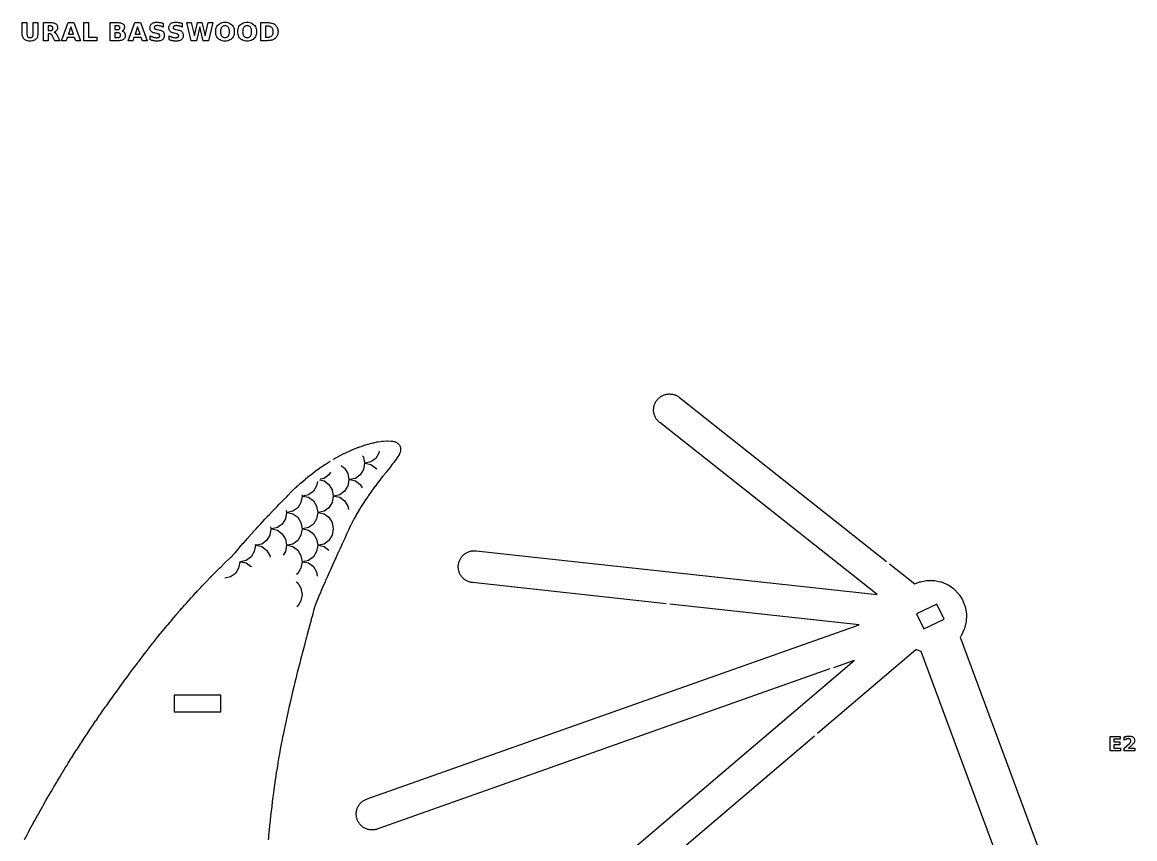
# Model space of a CAD drawing. Header units: millimetres. Extents: x 3 to 296, y -10 to 290.
# Drawn here: x 109.6 to 296.1, y 153.4 to 290.1 of the extents above; entities that cross this region are included whole.
import ezdxf

# ---------------------------------------------------------------- set-up
doc = ezdxf.new("R2010")
doc.units = ezdxf.units.MM
for name, color, linetype in [('CUT', 1, 'CONTINUOUS'), ('ENGRAVE', 5, 'CONTINUOUS'), ('SCORE', 7, 'CONTINUOUS')]:
    doc.layers.add(name, color=color, linetype=linetype)

msp = doc.modelspace()

# ---------------------------------------------------------------- linework, layer by layer
at = {"layer": 'CUT', "color": 1}
for points in [[(217.5272, 192.716), (185.11, 196.2487), (185.045, 196.2574), (184.8848, 196.2829), (184.7564, 196.3098), (184.6295, 196.343), (184.5043, 196.3824), (184.3814, 196.4278), (184.2606, 196.4793), (184.1427, 196.5366), (184.0276, 196.5997), (183.9158, 196.6682), (183.8075, 196.7423), (183.703, 196.8215), (183.6024, 196.9058), (183.5062, 196.9948), (183.4143, 197.0886), (183.3273, 197.1866), (183.2451, 197.289), (183.1681, 197.3951), (183.0963, 197.505), (183.03, 197.6181), (182.9694, 197.7345), (182.9145, 197.8536), (182.8656, 197.9754), (182.8227, 198.0993), (182.7859, 198.2253), (182.7554, 198.3528), (182.7311, 198.4818), (182.7132, 198.6116), (182.7017, 198.7424), (182.6966, 198.8734), (182.698, 199.0046), (182.7058, 199.1355), (182.72, 199.266), (182.7406, 199.3955), (182.7675, 199.5239), (182.8007, 199.6508), (182.8401, 199.776), (182.8855, 199.899), (182.937, 200.0197), (182.9943, 200.1376), (183.0574, 200.2527), (183.1259, 200.3645), (183.2, 200.4729), (183.2792, 200.5773), (183.3635, 200.6779), (183.4525, 200.7742), (183.5463, 200.866), (183.6444, 200.953), (183.7467, 201.0353), (183.8528, 201.1123), (183.9627, 201.184), (184.0758, 201.2503), (184.1922, 201.3109), (184.3113, 201.3658), (184.4331, 201.4147), (184.557, 201.4576), (184.683, 201.4944), (184.8105, 201.525), (184.9395, 201.5492), (185.0693, 201.5671), (185.2001, 201.5786), (185.3311, 201.5837), (185.4624, 201.5823), (185.6242, 201.5727), (185.6896, 201.5672), (252.8667, 194.2465), (216.4659, 223.0531), (216.4154, 223.0951), (216.2933, 223.2018), (216.1989, 223.293), (216.1091, 223.3886), (216.0241, 223.4885), (215.9441, 223.5924), (215.8693, 223.7002), (215.7999, 223.8115), (215.736, 223.9261), (215.6778, 224.0436), (215.6254, 224.164), (215.5791, 224.2866), (215.5387, 224.4115), (215.5046, 224.5381), (215.4767, 224.6664), (215.4552, 224.7957), (215.44, 224.9261), (215.4313, 225.0569), (215.4289, 225.1881), (215.433, 225.3192), (215.4436, 225.45), (215.4605, 225.58), (215.4838, 225.7092), (215.5134, 225.8369), (215.5493, 225.9632), (215.5913, 226.0874), (215.6393, 226.2095), (215.6933, 226.329), (215.7531, 226.4458), (215.8185, 226.5595), (215.8894, 226.6699), (215.9657, 226.7766), (216.0471, 226.8795), (216.1334, 226.9782), (216.2246, 227.0726), (216.3201, 227.1624), (216.4201, 227.2474), (216.524, 227.3274), (216.6318, 227.4023), (216.7431, 227.4716), (216.8577, 227.5356), (216.9752, 227.5937), (217.0956, 227.6461), (217.2182, 227.6924), (217.3431, 227.7328), (217.4697, 227.7669), (217.5979, 227.7948), (217.7273, 227.8163), (217.8576, 227.8315), (217.9885, 227.8403), (218.1197, 227.8426), (218.2507, 227.8385), (218.3816, 227.8279), (218.5116, 227.811), (218.6408, 227.7877), (218.7685, 227.7581), (218.8947, 227.7222), (219.0189, 227.6803), (219.1411, 227.6322), (219.2606, 227.5783), (219.3774, 227.5185), (219.491, 227.4531), (219.6015, 227.3821), (219.7334, 227.2878), (219.7858, 227.2484), (254.4695, 199.8007)], [(161.7729, 216.8997), (161.9508, 217.0047), (161.9585, 217.0092), (161.9662, 217.0137), (161.9739, 217.0181), (162.3953, 217.2593), (162.4022, 217.2633), (162.4092, 217.2672), (162.4162, 217.2712), (162.7326, 217.4473), (162.7541, 217.459), (162.7757, 217.4705), (162.7975, 217.4818), (163.5289, 217.8545), (163.5547, 217.8673), (163.5806, 217.8799), (163.6067, 217.8921), (163.9782, 218.0616), (163.9882, 218.0662), (163.9983, 218.0706), (164.0083, 218.0751), (164.37, 218.233), (164.3723, 218.234), (165.1702, 218.5806), (165.1739, 218.5822), (165.8256, 218.8629), (165.8352, 218.867), (165.8448, 218.8711), (165.8544, 218.8751), (165.9108, 218.8983), (165.953, 218.9149), (165.9956, 218.9308), (166.0384, 218.9459), (166.7488, 219.184), (166.7678, 219.1902), (166.7868, 219.1963), (166.8059, 219.2022), (167.5379, 219.4234), (167.566, 219.4315), (167.5941, 219.4394), (167.6223, 219.4469), (168.3815, 219.6406), (168.3847, 219.6414), (168.4894, 219.6678), (168.5029, 219.6711), (168.5165, 219.6744), (168.53, 219.6776), (169.1014, 219.8093), (169.1582, 219.8211), (169.2153, 219.8317), (169.2727, 219.841), (169.8954, 219.9285), (169.9608, 219.936), (170.0263, 219.942), (170.0919, 219.9463), (170.7357, 219.9728), (170.7781, 219.9739), (170.8205, 219.9743), (170.863, 219.9741), (171.4607, 219.9607), (171.5189, 219.9582), (171.5495, 219.9562), (171.6653, 219.9434), (171.6956, 219.9388), (171.7529, 219.9287), (171.9105, 219.8973), (171.9739, 219.8831), (172.0057, 219.8751), (172.1317, 219.837), (172.2551, 219.7862), (172.373, 219.7236), (172.4843, 219.6499), (172.5879, 219.5658), (172.6829, 219.472), (172.7683, 219.3695), (172.8434, 219.2591), (172.9074, 219.142), (172.9598, 219.0192), (173.0001, 218.892), (173.0278, 218.7614), (173.0427, 218.6287), (173.0447, 218.4953), (173.0337, 218.3623), (173.0102, 218.2327), (173.0071, 218.2195), (172.9733, 218.0994), (172.9699, 218.0893), (172.9263, 217.9754), (172.8725, 217.8659), (172.8573, 217.8382), (172.8273, 217.7861), (172.4789, 217.2128), (172.4474, 217.1635), (172.4149, 217.1149), (172.3813, 217.067), (171.8828, 216.3885), (171.8659, 216.3659), (171.8487, 216.3435), (171.8312, 216.3213), (171.6789, 216.1313), (171.6666, 216.1154), (171.6546, 216.0993), (171.6428, 216.083), (171.3206, 215.6221), (171.2882, 215.5777), (171.2549, 215.534), (171.2207, 215.491), (170.8762, 215.0756), (170.865, 215.0617), (170.8541, 215.0477), (170.8433, 215.0335), (170.6754, 214.8052), (170.6496, 214.7712), (170.6232, 214.7377), (170.5964, 214.7046), (170.0739, 214.0817), (170.0639, 214.0695), (170.0541, 214.0571), (170.0445, 214.0447), (169.9858, 213.967), (169.9795, 213.9586), (169.9731, 213.9502), (169.9666, 213.9419), (169.3661, 213.1716), (169.3565, 213.1594), (169.3468, 213.1472), (169.337, 213.1352), (169.2718, 213.0554), (169.2634, 213.0449), (169.2552, 213.0344), (169.2471, 213.0238), (168.7623, 212.375), (168.7519, 212.3613), (168.7415, 212.3476), (168.7309, 212.3341), (168.4699, 212.0029), (168.4632, 211.9942), (168.4566, 211.9855), (168.45, 211.9767), (168.1512, 211.5684), (168.1456, 211.5605), (168.14, 211.5526), (168.1345, 211.5447), (167.6617, 210.854), (167.6553, 210.8447), (167.595, 210.7581), (167.5911, 210.7525), (167.0567, 209.9677), (167.0525, 209.9616), (167.0484, 209.9554), (167.0444, 209.9492), (166.8629, 209.6683), (166.8577, 209.6605), (166.5396, 209.1757), (166.5329, 209.1652), (166.5263, 209.1547), (166.5198, 209.1442), (166.0596, 208.3766), (166.0506, 208.3614), (166.0468, 208.3549), (165.5869, 207.5808), (165.58, 207.5689), (165.5733, 207.5571), (165.5667, 207.5451), (165.2614, 206.9744), (165.1516, 206.7651), (165.1494, 206.761), (164.7372, 205.9821), (164.7317, 205.9714), (164.7264, 205.9608), (164.7211, 205.9501), (164.463, 205.4123), (164.346, 205.163), (163.985, 204.3847), (163.9805, 204.3746), (163.976, 204.3645), (163.9716, 204.3544), (163.6729, 203.6444), (163.6703, 203.6382), (163.6676, 203.6319), (163.6649, 203.6257), (163.6502, 203.5917), (163.6437, 203.5769), (163.6371, 203.5621), (163.6304, 203.5474), (163.2676, 202.7618), (162.9072, 201.9691), (162.9036, 201.9612), (162.8678, 201.8839), (162.8635, 201.8745), (162.5307, 201.1694), (162.5269, 201.161), (162.1716, 200.3779), (162.1688, 200.3718), (162.166, 200.3656), (162.1631, 200.3595), (162.068, 200.1551), (161.7954, 199.57), (161.7912, 199.5605), (161.4388, 198.7694), (161.4367, 198.7647), (161.2678, 198.3894), (161.0793, 197.9691), (160.721, 197.1708), (160.7171, 197.1619), (160.4685, 196.5837), (160.3768, 196.3701), (160.3717, 196.3583), (160.0248, 195.5711), (160.0214, 195.5632), (159.6854, 194.771), (159.6837, 194.7671), (159.6687, 194.732), (159.6658, 194.7251), (159.3381, 193.9711), (159.3356, 193.9652), (159.0008, 193.1723), (158.9974, 193.164), (158.8701, 192.8496), (158.8669, 192.8414), (158.7035, 192.4206), (158.6928, 192.3909), (158.6829, 192.361), (158.6738, 192.3308), (158.4671, 191.5764), (158.2516, 190.7802), (158.2488, 190.7701), (158.0714, 190.1348), (158.0291, 189.9814), (158.027, 189.9736), (157.8188, 189.1809), (157.8169, 189.1736), (157.6024, 188.3749), (157.393, 187.5808), (157.3922, 187.5778), (157.2725, 187.1278), (157.2721, 187.1264), (157.1797, 186.7806), (157.179, 186.7782), (156.9633, 185.9771), (156.75, 185.1763), (156.5412, 184.3807), (156.4719, 184.1166), (156.3313, 183.5761), (156.1267, 182.7761), (155.9264, 181.9784), (155.7283, 181.1807), (155.6726, 180.9572), (155.5279, 180.3784), (155.3304, 179.5787), (155.135, 178.7781), (154.9434, 177.9817), (154.8725, 177.6875), (154.7489, 177.1714), (154.5673, 176.3812), (154.3839, 175.5774), (154.2059, 174.7796), (154.0732, 174.1749), (154.0309, 173.9827), (153.8552, 173.1803), (153.6825, 172.3806), (153.5122, 171.5799), (153.3455, 170.7824), (153.2732, 170.4332), (153.1787, 169.974), (153.0229, 169.1818), (152.8678, 168.3803), (152.7181, 167.5874), (152.7167, 167.5798), (152.5777, 166.789), (152.5758, 166.7773), (152.474, 166.125), (152.4523, 165.9861), (152.3284, 165.1842), (152.2077, 164.3843), (152.0902, 163.5855), (151.9749, 162.7857), (151.8619, 161.9858), (151.7514, 161.1861), (151.6743, 160.6164), (151.6426, 160.3819), (151.5397, 159.5825), (151.4422, 158.7855), (151.3481, 157.9874), (151.2563, 157.1876), (151.1671, 156.3878), (151.0803, 155.5876), (150.9962, 154.7865), (150.9161, 153.9886), (150.8746, 153.5622), (150.8383, 153.1887)], [(110.026, 153.2403), (110.4456, 154.0351), (110.4479, 154.0395), (110.7338, 154.5761), (110.735, 154.5784), (110.8727, 154.8355), (110.8757, 154.8411), (111.3059, 155.6358), (111.3089, 155.6412), (111.5342, 156.0529), (111.5357, 156.0557), (111.7452, 156.4362), (111.7459, 156.4375), (112.1868, 157.2364), (112.3344, 157.5037), (112.3359, 157.5065), (112.6299, 158.0364), (112.632, 158.0403), (113.0773, 158.8367), (113.0808, 158.8429), (113.1348, 158.9382), (113.1363, 158.9408), (113.5326, 159.6371), (113.5345, 159.6405), (113.9349, 160.3392), (113.9366, 160.3422), (113.9916, 160.4376), (113.9948, 160.4431), (114.458, 161.2378), (114.4607, 161.2424), (114.7354, 161.7095), (114.7371, 161.7124), (114.9298, 162.0382), (114.931, 162.0403), (115.4053, 162.8387), (115.5355, 163.0581), (115.5375, 163.0615), (115.8822, 163.6385), (115.8839, 163.6413), (116.3356, 164.3932), (116.3375, 164.3964), (116.3633, 164.4391), (116.3671, 164.4454), (116.853, 165.2392), (116.8548, 165.2423), (117.1362, 165.6992), (117.1384, 165.7027), (117.3472, 166.0396), (117.35, 166.0441), (117.8478, 166.8398), (117.8514, 166.8456), (117.9366, 166.9804), (117.9383, 166.983), (118.3562, 167.6403), (118.3591, 167.6448), (118.7369, 168.2338), (118.7385, 168.2363), (118.8704, 168.441), (119.3869, 169.2416), (119.537, 169.4739), (119.5388, 169.4766), (119.9054, 170.0409), (119.9084, 170.0454), (120.3373, 170.6998), (120.3393, 170.7029), (120.4307, 170.8414), (120.4342, 170.8468), (120.9639, 171.6416), (120.9664, 171.6454), (121.1378, 171.9007), (121.1408, 171.9052), (121.5044, 172.442), (121.5056, 172.4439), (121.938, 173.0801), (121.9413, 173.085), (122.0494, 173.2425), (122.0518, 173.246), (122.6021, 174.0426), (122.6045, 174.0461), (122.7385, 174.2388), (122.7417, 174.2435), (123.1625, 174.8431), (123.1637, 174.8448), (123.5387, 175.3775), (123.5423, 175.3825), (123.7278, 175.6435), (123.7291, 175.6452), (124.2986, 176.4435), (124.3004, 176.446), (124.3391, 176.5001), (124.3416, 176.5035), (124.8759, 177.2439), (124.8793, 177.2486), (125.1394, 177.6058), (125.1417, 177.6089), (125.4607, 178.0443), (125.4618, 178.0458), (125.9428, 178.7005), (126.053, 178.852), (126.6197, 179.6437), (126.6218, 179.6466), (126.7392, 179.8097), (126.7425, 179.8142), (127.2, 180.4441), (127.2025, 180.4476), (127.5395, 180.9085), (127.5435, 180.9139), (127.7879, 181.2446), (127.7905, 181.2481), (128.3399, 181.9865), (128.3437, 181.9915), (128.3846, 182.046), (128.987, 182.8463), (129.1402, 183.0503), (129.1457, 183.0575), (129.5936, 183.6456), (129.9404, 184.1008), (129.9444, 184.1059), (130.206, 184.4458), (130.2084, 184.449), (130.7408, 185.1363), (130.745, 185.1417), (130.8269, 185.2463), (130.8297, 185.2499), (131.458, 186.047), (131.5414, 186.1527), (131.5482, 186.1613), (132.0999, 186.8483), (132.3417, 187.1503), (132.3492, 187.1596), (132.7484, 187.6492), (133.142, 188.1335), (133.1501, 188.1435), (133.4042, 188.4501), (133.9358, 189.0945), (133.9402, 189.0998), (133.9446, 189.1052), (133.9491, 189.1105), (134.0672, 189.2507), (134.736, 190.0488), (134.7405, 190.0541), (134.7451, 190.0594), (134.7496, 190.0647), (135.422, 190.8503), (135.5362, 190.9841), (135.5409, 190.9896), (135.5456, 190.995), (135.5503, 191.0004), (136.1186, 191.6521), (136.3361, 191.9031), (136.3411, 191.9088), (136.3462, 191.9146), (136.3512, 191.9203), (136.8237, 192.453), (137.1359, 192.8075), (137.1413, 192.8136), (137.1468, 192.8196), (137.1522, 192.8257), (137.5388, 193.2539), (137.9357, 193.6971), (137.9416, 193.7035), (137.9474, 193.71), (137.9533, 193.7164), (138.2644, 194.0548), (138.7359, 194.572), (138.7419, 194.5786), (138.748, 194.5852), (138.754, 194.5917), (139.0004, 194.8548), (139.5452, 195.4413), (139.5532, 195.4498), (139.7439, 195.6515), (139.7456, 195.6532), (140.3458, 196.2858), (140.3535, 196.2939), (140.5061, 196.4521), (140.5076, 196.4536), (141.1463, 197.1134), (141.1545, 197.1218), (141.2834, 197.2526), (141.2847, 197.2539), (141.9468, 197.9241), (141.9556, 197.9329), (142.0766, 198.0532), (142.0778, 198.0543), (142.7474, 198.7181), (142.7567, 198.7272), (142.8877, 198.8545), (143.5402, 199.4879), (143.5454, 199.4929), (143.5506, 199.4979), (143.5558, 199.5028), (143.7203, 199.6591), (144.3356, 200.25), (144.3443, 200.2582), (144.353, 200.2664), (144.3617, 200.2746), (144.537, 200.437), (144.5488, 200.4483), (144.5605, 200.4597), (144.572, 200.4712), (145.1346, 201.051), (145.1417, 201.0584), (145.1487, 201.0659), (145.1557, 201.0735), (145.3045, 201.2375), (145.3116, 201.2455), (145.3186, 201.2536), (145.3256, 201.2617), (145.9338, 201.9811), (145.9399, 201.9883), (145.9461, 201.9955), (145.9521, 202.0025), (145.9969, 202.0541), (146.6812, 202.8489), (146.6859, 202.8543), (146.7436, 202.9206), (146.7485, 202.9262), (147.3857, 203.6502), (147.5439, 203.8302), (147.552, 203.8393), (148.1044, 204.4564), (148.3343, 204.7166), (148.3409, 204.724), (148.3475, 204.7314), (148.3541, 204.7387), (148.8261, 205.2574), (149.134, 205.6007), (149.141, 205.6086), (149.1481, 205.6164), (149.1552, 205.6241), (149.5571, 206.0584), (149.9336, 206.4716), (149.9412, 206.4799), (149.9488, 206.4882), (149.9564, 206.4963), (150.2982, 206.8592), (150.7331, 207.3287), (150.7413, 207.3375), (150.7496, 207.3462), (150.7578, 207.3548), (151.0503, 207.6596), (151.5327, 208.1704), (151.5416, 208.1798), (151.5505, 208.189), (151.5594, 208.1982), (151.8082, 208.4518), (151.8126, 208.4563), (152.3384, 209.0032), (152.3436, 209.0086), (152.3489, 209.0139), (152.3541, 209.0193), (152.5848, 209.2539), (153.1478, 209.8282), (153.3671, 210.0525), (153.3705, 210.0559), (153.9458, 210.6403), (153.9503, 210.645), (154.1499, 210.8521), (154.1527, 210.8549), (154.7245, 211.4447), (154.7396, 211.4601), (154.7548, 211.4753), (154.7702, 211.4904), (154.9394, 211.654), (154.9431, 211.6575), (155.5318, 212.2224), (155.5431, 212.2332), (155.5545, 212.2439), (155.566, 212.2545), (155.7854, 212.4554), (155.7899, 212.4595), (156.3335, 212.9527), (156.3447, 212.9627), (156.356, 212.9727), (156.3674, 212.9827), (156.6835, 213.2567), (156.6888, 213.2613), (157.1353, 213.6443), (157.1463, 213.6537), (157.1574, 213.663), (157.1686, 213.6723), (157.6387, 214.058), (157.645, 214.0632), (157.936, 214.2991), (157.9477, 214.3084), (157.9594, 214.3177), (157.9712, 214.3269), (158.659, 214.8594), (158.6664, 214.865), (158.7273, 214.9116), (158.7463, 214.9257), (158.7653, 214.9397), (158.7845, 214.9536), (159.5363, 215.4862), (159.5504, 215.4961), (159.5646, 215.5059), (159.579, 215.5157), (159.7979, 215.6624), (159.8062, 215.6679), (160.3435, 216.0223), (160.3541, 216.0292), (160.3646, 216.036), (160.3753, 216.0428), (161.0401, 216.4634), (161.0502, 216.4698), (161.1424, 216.527), (161.155, 216.5347), (161.1675, 216.5423), (161.1802, 216.5499), (161.2131, 216.5693)], [(254.9792, 199.3974), (259.2143, 196.0459), (259.8831, 196.3302), (260.0121, 196.3775), (260.1453, 196.4115), (261.0798, 196.6002), (261.2157, 196.6205), (261.3529, 196.627), (262.3064, 196.6238), (262.4436, 196.6163), (262.5793, 196.5951), (263.5125, 196.4), (263.6454, 196.3651), (263.7741, 196.3169), (264.649, 195.9379), (264.7721, 195.877), (264.8885, 195.8039), (265.6691, 195.2566), (265.7775, 195.1721), (265.8767, 195.0771), (266.5313, 194.3838), (266.6204, 194.2793), (266.6985, 194.1662), (267.2, 193.3554), (267.2663, 193.235), (267.3201, 193.1086), (267.6481, 192.2134), (267.6888, 192.0822), (267.716, 191.9475), (267.8572, 191.0046), (267.8706, 190.8678), (267.8701, 190.7304), (267.8186, 189.7784), (267.8042, 189.6418), (267.7761, 189.5073), (267.534, 188.5851), (267.4924, 188.4542), (267.4378, 188.3281), (267.015, 187.4736), (266.9479, 187.3537), (266.869, 187.2412), (266.7901, 187.14), (282.8638, 143.7656)], [(244.9687, 181.789), (169.1959, 154.9949), (169.1335, 154.9745), (168.9782, 154.928), (168.8507, 154.8966), (168.722, 154.8715), (168.5921, 154.8527), (168.4616, 154.8403), (168.3305, 154.8344), (168.1994, 154.8349), (168.0683, 154.8418), (167.9379, 154.8551), (167.8081, 154.8749), (167.6796, 154.9009), (167.5524, 154.9333), (167.4271, 154.9718), (167.3037, 155.0165), (167.1828, 155.0671), (167.0643, 155.1237), (166.9489, 155.1859), (166.8366, 155.2538), (166.7278, 155.3271), (166.6227, 155.4057), (166.5217, 155.4892), (166.4248, 155.5777), (166.3324, 155.6708), (166.2446, 155.7683), (166.1618, 155.87), (166.084, 155.9757), (166.0116, 156.085), (165.9445, 156.1978), (165.8832, 156.3137), (165.8275, 156.4325), (165.7778, 156.5539), (165.734, 156.6776), (165.6964, 156.8032), (165.665, 156.9307), (165.6399, 157.0593), (165.6211, 157.1892), (165.6087, 157.3198), (165.6028, 157.4509), (165.6033, 157.582), (165.6102, 157.7131), (165.6235, 157.8435), (165.6433, 157.9732), (165.6693, 158.1017), (165.7017, 158.2289), (165.7402, 158.3543), (165.7849, 158.4777), (165.8355, 158.5986), (165.8921, 158.7171), (165.9543, 158.8325), (166.0222, 158.9448), (166.0955, 159.0535), (166.1741, 159.1587), (166.2576, 159.2597), (166.3461, 159.3566), (166.4392, 159.449), (166.5367, 159.5368), (166.6384, 159.6196), (166.7441, 159.6974), (166.8534, 159.7698), (166.9662, 159.8369), (167.0821, 159.8982), (167.201, 159.9539), (167.351, 160.0154), (167.4123, 160.0388), (249.8585, 189.1927), (218.1734, 192.6456)], [(276.2898, 141.5046), (260.2723, 184.7276), (259.4997, 184.9729), (259.4027, 185.0078), (259.3931, 185.0121), (242.9128, 170.9846)], [(169.4054, 115.4433), (249.0463, 183.2309), (245.5815, 182.0057)], [(242.4178, 170.5633), (172.8731, 111.3692)]]:
    msp.add_lwpolyline(points, dxfattribs=at)
for points in [[(260.7148, 188.498), (264.1232, 190.1554), (262.9031, 192.6645), (259.4947, 191.007), (260.7148, 188.498)], [(135.105, 177.395), (135.105, 174.605), (142.895, 174.605), (142.895, 177.395), (135.105, 177.395)]]:
    msp.add_lwpolyline(points, close=True, dxfattribs=at)
at = {"layer": 'ENGRAVE', "color": 5}
for points in [[(110.4516, 287.8939), (110.4755, 287.8102), (110.5063, 287.7384), (110.5439, 287.6785), (110.5893, 287.6291), (110.6433, 287.5887), (110.7059, 287.5572), (110.7772, 287.5347), (110.8571, 287.5213), (110.9457, 287.5168), (111.0349, 287.5213), (111.1154, 287.5347), (111.1871, 287.5572), (111.25, 287.5887), (111.3042, 287.6291), (111.3496, 287.6785), (111.3872, 287.7384), (111.418, 287.8102), (111.4419, 287.8939), (111.459, 287.9896), (111.4692, 288.0971), (111.4727, 288.2166), (111.4727, 290.0375), (112.2559, 290.0375), (112.2559, 288.2166), (112.247, 288.0108), (112.22, 287.8233), (112.1751, 287.6541), (112.1122, 287.5032), (112.0313, 287.3706), (111.9325, 287.2563), (111.8152, 287.16), (111.679, 287.0812), (111.524, 287.0198), (111.3501, 286.976), (111.1574, 286.9498), (110.9457, 286.941), (110.7347, 286.9498), (110.5424, 286.976), (110.3689, 287.0198), (110.2142, 287.0812), (110.0782, 287.16), (109.961, 287.2563), (109.8622, 287.3706), (109.7813, 287.5032), (109.7184, 287.6541), (109.6735, 287.8233), (109.6465, 288.0108), (109.6375, 288.2166), (109.6375, 290.0375), (110.4208, 290.0375), (110.4208, 288.2166), (110.4242, 288.0971), (110.4345, 287.9896), (110.4516, 287.8939)], [(114.9039, 289.9872), (115.0417, 289.948), (115.1616, 289.8976), (115.2638, 289.8361), (115.3493, 289.7625), (115.4192, 289.6758), (115.4736, 289.5762), (115.5125, 289.4636), (115.5358, 289.3379), (115.5435, 289.1993), (115.5395, 289.1019), (115.5274, 289.0105), (115.5072, 288.9252), (115.4789, 288.8457), (115.4425, 288.7723), (115.3981, 288.7049), (115.3455, 288.6433), (115.2847, 288.5874), (115.2157, 288.5371), (115.1386, 288.4924), (115.0532, 288.4534), (114.9596, 288.4201), (115.0123, 288.4053), (115.0631, 288.3854), (115.112, 288.3603), (115.159, 288.3301), (115.2042, 288.2948), (115.2475, 288.2543), (115.29, 288.2075), (115.3326, 288.1533), (115.3754, 288.0918), (115.4184, 288.0228), (115.4616, 287.9464), (115.5049, 287.8626), (115.9301, 287), (115.0959, 287), (114.7257, 287.7548), (114.6883, 287.8267), (114.6507, 287.8907), (114.613, 287.9466), (114.5751, 287.9944), (114.5371, 288.0343), (114.4988, 288.0661), (114.4584, 288.0916), (114.4137, 288.1124), (114.3648, 288.1286), (114.3116, 288.1402), (114.2543, 288.1472), (114.1926, 288.1495), (113.9709, 288.1495), (113.9709, 287), (113.1876, 287), (113.1876, 290.0375), (114.3839, 290.0375), (114.575, 290.0319), (114.7484, 290.0151), (114.9039, 289.9872)], [(114.6861, 288.816), (114.7128, 288.8564), (114.7336, 288.9033), (114.7484, 288.9567), (114.7573, 289.0168), (114.7603, 289.0833), (114.7573, 289.1492), (114.7484, 289.2086), (114.7336, 289.2614), (114.7128, 289.3076), (114.6861, 289.3473), (114.6534, 289.3804), (114.614, 289.4077), (114.5667, 289.4301), (114.5118, 289.4475), (114.4491, 289.4599), (114.3786, 289.4674), (114.3005, 289.4699), (113.9709, 289.4699), (113.9709, 288.6907), (114.3005, 288.6907), (114.3786, 288.6932), (114.4491, 288.7008), (114.5118, 288.7136), (114.5667, 288.7314), (114.614, 288.7543), (114.6534, 288.7822), (114.6861, 288.816)], [(119.3845, 287), (118.5972, 287), (118.4059, 287.5534), (117.1812, 287.5534), (116.9879, 287), (116.2005, 287), (117.3256, 290.0375), (118.2594, 290.0375), (119.3845, 287)], [(117.3765, 288.1169), (118.2086, 288.1169), (117.7935, 289.3254), (117.3765, 288.1169)], [(119.954, 287), (119.954, 290.0375), (120.7373, 290.0375), (120.7373, 287.592), (122.1126, 287.592), (122.1126, 287), (119.954, 287)], [(126.7973, 288.2867), (126.8319, 288.2135), (126.8588, 288.1353), (126.878, 288.0521), (126.8895, 287.9639), (126.8934, 287.8708), (126.8851, 287.7305), (126.8604, 287.6027), (126.8191, 287.4873), (126.7614, 287.3843), (126.6871, 287.2938), (126.5964, 287.2157), (126.4888, 287.1498), (126.364, 287.0958), (126.222, 287.0539), (126.0629, 287.024), (125.8865, 287.006), (125.693, 287), (124.393, 287), (124.393, 290.0375), (125.5689, 290.0375), (125.7701, 290.0322), (125.952, 290.0163), (126.1144, 289.9897), (126.2575, 289.9525), (126.3812, 289.9047), (126.4855, 289.8463), (126.5722, 289.7761), (126.6431, 289.6932), (126.6983, 289.5976), (126.7378, 289.4891), (126.7614, 289.3679), (126.7693, 289.2339), (126.7664, 289.1618), (126.7578, 289.0934), (126.7433, 289.0287), (126.7232, 288.9676), (126.6972, 288.9102), (126.6655, 288.8565), (126.6283, 288.8068), (126.586, 288.7617), (126.5384, 288.7209), (126.4856, 288.6847), (126.4276, 288.6529), (126.3644, 288.6256), (126.4453, 288.5977), (126.5199, 288.563), (126.5882, 288.5213), (126.6502, 288.4728), (126.7058, 288.4173), (126.755, 288.355), (126.7973, 288.2867)], [(125.8904, 288.943), (125.9196, 288.9722), (125.9435, 289.0058), (125.9621, 289.0437), (125.9754, 289.0858), (125.9833, 289.1323), (125.986, 289.183), (125.9833, 289.2332), (125.9754, 289.2792), (125.9621, 289.3211), (125.9435, 289.3589), (125.9196, 289.3925), (125.8904, 289.4221), (125.856, 289.4473), (125.8167, 289.4679), (125.7724, 289.4839), (125.7231, 289.4953), (125.6688, 289.5022), (125.6096, 289.5045), (125.1763, 289.5045), (125.1763, 288.8616), (125.6096, 288.8616), (125.6688, 288.8638), (125.7231, 288.8706), (125.7724, 288.8819), (125.8167, 288.8977), (125.856, 288.9181), (125.8904, 288.943)], [(129.77, 287), (129.5788, 287.5534), (128.354, 287.5534), (128.1607, 287), (127.3734, 287), (128.4985, 290.0375), (129.4323, 290.0375), (130.5574, 287), (129.77, 287)], [(129.3814, 288.1169), (128.9664, 289.3254), (128.5493, 288.1169), (129.3814, 288.1169)], [(132.9125, 289.4238), (132.8321, 289.4473), (132.7524, 289.4679), (132.6738, 289.4853), (132.5967, 289.4995), (132.521, 289.5106), (132.4468, 289.5185), (132.3741, 289.5232), (132.3028, 289.5248), (132.2133, 289.5227), (132.1319, 289.5162), (132.0587, 289.5055), (131.9936, 289.4905), (131.9366, 289.4711), (131.8878, 289.4475), (131.8467, 289.4194), (131.8132, 289.3865), (131.7871, 289.3488), (131.7684, 289.3065), (131.7572, 289.2593), (131.7535, 289.2074), (131.756, 289.1682), (131.7636, 289.132), (131.7761, 289.0988), (131.7937, 289.0686), (131.8164, 289.0414), (131.844, 289.0172), (131.8783, 288.995), (131.9208, 288.9739), (131.9714, 288.9539), (132.0303, 288.9349), (132.0974, 288.917), (132.1726, 288.9002), (132.5063, 288.8331), (132.667, 288.7962), (132.8114, 288.7535), (132.9396, 288.7049), (133.0515, 288.6504), (133.1471, 288.5901), (133.2265, 288.5238), (133.2918, 288.4498), (133.3452, 288.3661), (133.3867, 288.2726), (133.4164, 288.1694), (133.4342, 288.0565), (133.4401, 287.9338), (133.4318, 287.7735), (133.407, 287.6274), (133.3656, 287.4957), (133.3076, 287.3782), (133.2331, 287.275), (133.142, 287.1862), (133.034, 287.1112), (132.9084, 287.05), (132.7654, 287.0023), (132.6049, 286.9682), (132.427, 286.9478), (132.2316, 286.941), (132.1353, 286.9425), (132.0388, 286.9471), (131.9422, 286.9547), (131.8455, 286.9654), (131.7487, 286.9791), (131.6518, 286.9959), (131.5548, 287.0157), (131.4578, 287.0384), (131.3608, 287.0641), (131.2639, 287.0927), (131.1669, 287.1242), (131.0699, 287.1587), (131.0699, 287.8199), (131.1663, 287.7705), (131.2617, 287.7253), (131.356, 287.6844), (131.4492, 287.6477), (131.5414, 287.6152), (131.6324, 287.587), (131.7224, 287.563), (131.8114, 287.5434), (131.8992, 287.5282), (131.986, 287.5173), (132.0717, 287.5108), (132.1563, 287.5086), (132.2384, 287.511), (132.3139, 287.5181), (132.3827, 287.53), (132.4448, 287.5466), (132.5002, 287.568), (132.549, 287.5941), (132.5906, 287.6246), (132.6247, 287.6592), (132.6512, 287.6978), (132.6702, 287.7406), (132.6815, 287.7874), (132.6853, 287.8382), (132.6827, 287.8839), (132.675, 287.9259), (132.6622, 287.9644), (132.6442, 287.9992), (132.621, 288.0304), (132.5927, 288.0579), (132.5568, 288.0833), (132.5106, 288.1077), (132.4541, 288.1312), (132.3875, 288.1538), (132.3106, 288.1755), (132.2235, 288.1963), (131.9203, 288.2634), (131.7752, 288.2992), (131.6437, 288.3414), (131.5259, 288.3901), (131.4216, 288.4452), (131.331, 288.5067), (131.254, 288.5747), (131.1897, 288.65), (131.137, 288.7336), (131.0961, 288.8255), (131.0669, 288.9255), (131.0493, 289.0339), (131.0435, 289.1505), (131.0516, 289.2959), (131.076, 289.4297), (131.1167, 289.5518), (131.1737, 289.6623), (131.2469, 289.7611), (131.3364, 289.8483), (131.4412, 289.9229), (131.5602, 289.9839), (131.6935, 290.0314), (131.841, 290.0653), (132.0027, 290.0857), (132.1787, 290.0924), (132.2625, 290.0914), (132.3471, 290.0883), (132.4325, 290.083), (132.5187, 290.0757), (132.6057, 290.0663), (132.6934, 290.0548), (132.7821, 290.0412), (132.8718, 290.0255), (132.9625, 290.0078), (133.0542, 289.9879), (133.147, 289.9659), (133.2407, 289.9419), (133.2407, 289.299), (133.1576, 289.3348), (133.0752, 289.3675), (132.9935, 289.3972), (132.9125, 289.4238)], [(136.0801, 289.4238), (135.9997, 289.4473), (135.92, 289.4679), (135.8414, 289.4853), (135.7643, 289.4995), (135.6886, 289.5106), (135.6144, 289.5185), (135.5416, 289.5232), (135.4704, 289.5248), (135.3809, 289.5227), (135.2995, 289.5162), (135.2262, 289.5055), (135.1611, 289.4905), (135.1042, 289.4711), (135.0553, 289.4475), (135.0143, 289.4194), (134.9807, 289.3865), (134.9546, 289.3488), (134.936, 289.3065), (134.9248, 289.2593), (134.9211, 289.2074), (134.9236, 289.1682), (134.9311, 289.132), (134.9437, 289.0988), (134.9613, 289.0686), (134.9839, 289.0414), (135.0116, 289.0172), (135.0459, 288.995), (135.0883, 288.9739), (135.139, 288.9539), (135.1979, 288.9349), (135.2649, 288.917), (135.3402, 288.9002), (135.6738, 288.8331), (135.8346, 288.7962), (135.979, 288.7535), (136.1072, 288.7049), (136.2191, 288.6504), (136.3147, 288.5901), (136.394, 288.5238), (136.4593, 288.4498), (136.5127, 288.3661), (136.5543, 288.2726), (136.5839, 288.1694), (136.6017, 288.0565), (136.6077, 287.9338), (136.5994, 287.7735), (136.5745, 287.6274), (136.5332, 287.4957), (136.4752, 287.3782), (136.4007, 287.275), (136.3096, 287.1862), (136.2015, 287.1112), (136.076, 287.05), (135.933, 287.0023), (135.7725, 286.9682), (135.5946, 286.9478), (135.3992, 286.941), (135.3028, 286.9425), (135.2063, 286.9471), (135.1098, 286.9547), (135.0131, 286.9654), (134.9163, 286.9791), (134.8193, 286.9959), (134.7224, 287.0157), (134.6254, 287.0384), (134.5284, 287.0641), (134.4314, 287.0927), (134.3344, 287.1242), (134.2375, 287.1587), (134.2375, 287.8199), (134.3339, 287.7705), (134.4293, 287.7253), (134.5236, 287.6844), (134.6168, 287.6477), (134.7089, 287.6152), (134.8, 287.587), (134.89, 287.563), (134.9789, 287.5434), (135.0668, 287.5282), (135.1536, 287.5173), (135.2393, 287.5108), (135.3239, 287.5086), (135.406, 287.511), (135.4815, 287.5181), (135.5502, 287.53), (135.6123, 287.5466), (135.6678, 287.568), (135.7166, 287.5941), (135.7582, 287.6246), (135.7923, 287.6592), (135.8188, 287.6978), (135.8377, 287.7406), (135.8491, 287.7874), (135.8529, 287.8382), (135.8503, 287.8839), (135.8426, 287.9259), (135.8297, 287.9644), (135.8117, 287.9992), (135.7886, 288.0304), (135.7603, 288.0579), (135.7243, 288.0833), (135.6781, 288.1077), (135.6217, 288.1312), (135.555, 288.1538), (135.4781, 288.1755), (135.391, 288.1963), (135.0879, 288.2634), (134.9428, 288.2992), (134.8113, 288.3414), (134.6935, 288.3901), (134.5892, 288.4452), (134.4986, 288.5067), (134.4216, 288.5747), (134.3572, 288.65), (134.3046, 288.7336), (134.2637, 288.8255), (134.2344, 288.9255), (134.2169, 289.0339), (134.211, 289.1505), (134.2192, 289.2959), (134.2436, 289.4297), (134.2843, 289.5518), (134.3412, 289.6623), (134.4145, 289.7611), (134.504, 289.8483), (134.6088, 289.9229), (134.7278, 289.9839), (134.861, 290.0314), (135.0085, 290.0653), (135.1703, 290.0857), (135.3463, 290.0924), (135.4301, 290.0914), (135.5147, 290.0883), (135.6001, 290.083), (135.6863, 290.0757), (135.7732, 290.0663), (135.861, 290.0548), (135.9497, 290.0412), (136.0394, 290.0255), (136.1301, 290.0078), (136.2218, 289.9879), (136.3145, 289.9659), (136.4083, 289.9419), (136.4083, 289.299), (136.3252, 289.3348), (136.2428, 289.3675), (136.1611, 289.3972), (136.0801, 289.4238)], [(140.8006, 290.0375), (141.5452, 290.0375), (140.8291, 287), (139.9258, 287), (139.3744, 289.3092), (138.8292, 287), (137.9259, 287), (137.2036, 290.0375), (137.9543, 290.0375), (138.4792, 287.8301), (139.0001, 290.0375), (139.7549, 290.0375), (140.2757, 287.8301), (140.8006, 290.0375)], [(144.7596, 289.6733), (144.8864, 289.5248), (144.9902, 289.3584), (145.0709, 289.1744), (145.1285, 288.9726), (145.1631, 288.753), (145.1746, 288.5157), (145.1631, 288.279), (145.1285, 288.06), (145.0709, 287.8586), (144.9902, 287.6748), (144.8864, 287.5086), (144.7596, 287.3601), (144.6124, 287.232), (144.4476, 287.1273), (144.2652, 287.0458), (144.0652, 286.9876), (143.8475, 286.9526), (143.6121, 286.941), (143.3774, 286.9526), (143.1601, 286.9876), (142.9603, 287.0458), (142.778, 287.1273), (142.6131, 287.232), (142.4657, 287.3601), (142.3386, 287.5086), (142.2346, 287.6748), (142.1537, 287.8586), (142.0959, 288.06), (142.0612, 288.279), (142.0496, 288.5157), (142.0612, 288.753), (142.0959, 288.9726), (142.1537, 289.1744), (142.2346, 289.3584), (142.3386, 289.5248), (142.4657, 289.6733), (142.6131, 289.8014), (142.778, 289.9062), (142.9603, 289.9877), (143.1601, 290.0459), (143.3774, 290.0808), (143.6121, 290.0924), (143.8475, 290.0808), (144.0652, 290.0459), (144.2652, 289.9877), (144.4476, 289.9062), (144.6124, 289.8014), (144.7596, 289.6733)], [(143.0567, 289.2603), (142.9964, 289.1662), (142.9471, 289.06), (142.9087, 288.9419), (142.8813, 288.8118), (142.8649, 288.6698), (142.8594, 288.5157), (142.8649, 288.3623), (142.8813, 288.2207), (142.9087, 288.091), (142.9471, 287.9732), (142.9964, 287.8672), (143.0567, 287.7731), (143.127, 287.6923), (143.2061, 287.6262), (143.2943, 287.5747), (143.3913, 287.538), (143.4972, 287.516), (143.6121, 287.5086), (143.7277, 287.516), (143.8341, 287.538), (143.9316, 287.5747), (144.0199, 287.6262), (144.0993, 287.6923), (144.1696, 287.7731), (144.2299, 287.8672), (144.2792, 287.9732), (144.3176, 288.091), (144.345, 288.2207), (144.3615, 288.3623), (144.3669, 288.5157), (144.3615, 288.6698), (144.345, 288.8118), (144.3176, 288.9419), (144.2792, 289.06), (144.2299, 289.1662), (144.1696, 289.2603), (144.0993, 289.3412), (144.0199, 289.4073), (143.9316, 289.4587), (143.8341, 289.4954), (143.7277, 289.5175), (143.6121, 289.5248), (143.4972, 289.5175), (143.3913, 289.4954), (143.2943, 289.4587), (143.2061, 289.4073), (143.127, 289.3412), (143.0567, 289.2603)], [(148.4683, 289.6733), (148.5952, 289.5248), (148.6989, 289.3584), (148.7796, 289.1744), (148.8373, 288.9726), (148.8719, 288.753), (148.8834, 288.5157), (148.8719, 288.279), (148.8373, 288.06), (148.7796, 287.8586), (148.6989, 287.6748), (148.5952, 287.5086), (148.4683, 287.3601), (148.3212, 287.232), (148.1564, 287.1273), (147.974, 287.0458), (147.7739, 286.9876), (147.5562, 286.9526), (147.3209, 286.941), (147.0862, 286.9526), (146.8689, 286.9876), (146.6691, 287.0458), (146.4867, 287.1273), (146.3219, 287.232), (146.1744, 287.3601), (146.0473, 287.5086), (145.9433, 287.6748), (145.8624, 287.8586), (145.8046, 288.06), (145.7699, 288.279), (145.7584, 288.5157), (145.7699, 288.753), (145.8046, 288.9726), (145.8624, 289.1744), (145.9433, 289.3584), (146.0473, 289.5248), (146.1744, 289.6733), (146.3219, 289.8014), (146.4867, 289.9062), (146.6691, 289.9877), (146.8689, 290.0459), (147.0862, 290.0808), (147.3209, 290.0924), (147.5562, 290.0808), (147.7739, 290.0459), (147.974, 289.9877), (148.1564, 289.9062), (148.3212, 289.8014), (148.4683, 289.6733)], [(146.7655, 289.2603), (146.7052, 289.1662), (146.6558, 289.06), (146.6175, 288.9419), (146.59, 288.8118), (146.5736, 288.6698), (146.5681, 288.5157), (146.5736, 288.3623), (146.59, 288.2207), (146.6175, 288.091), (146.6558, 287.9732), (146.7052, 287.8672), (146.7655, 287.7731), (146.8357, 287.6923), (146.9149, 287.6262), (147.003, 287.5747), (147.1, 287.538), (147.206, 287.516), (147.3209, 287.5086), (147.4364, 287.516), (147.5429, 287.538), (147.6403, 287.5747), (147.7287, 287.6262), (147.808, 287.6923), (147.8783, 287.7731), (147.9386, 287.8672), (147.988, 287.9732), (148.0263, 288.091), (148.0538, 288.2207), (148.0702, 288.3623), (148.0757, 288.5157), (148.0702, 288.6698), (148.0538, 288.8118), (148.0263, 288.9419), (147.988, 289.06), (147.9386, 289.1662), (147.8783, 289.2603), (147.808, 289.3412), (147.7287, 289.4073), (147.6403, 289.4587), (147.5429, 289.4954), (147.4364, 289.5175), (147.3209, 289.5248), (147.206, 289.5175), (147.1, 289.4954), (147.003, 289.4587), (146.9149, 289.4073), (146.8357, 289.3412), (146.7655, 289.2603)], [(151.3759, 289.969), (151.4986, 289.9388), (151.6088, 289.9021), (151.7137, 289.8578), (151.8132, 289.8058), (151.9073, 289.7462), (151.996, 289.679), (152.0794, 289.6042), (152.1476, 289.5339), (152.2096, 289.4602), (152.2656, 289.3829), (152.3154, 289.3022), (152.3592, 289.2179), (152.3968, 289.1301), (152.4285, 289.0386), (152.4545, 288.9432), (152.4746, 288.8438), (152.489, 288.7404), (152.4977, 288.6331), (152.5006, 288.5218), (152.4977, 288.4093), (152.489, 288.3008), (152.4746, 288.1965), (152.4545, 288.0964), (152.4285, 288.0003), (152.3968, 287.9084), (152.3592, 287.8203), (152.3154, 287.7358), (152.2656, 287.6549), (152.2096, 287.5775), (152.1476, 287.5036), (152.0794, 287.4333), (151.9953, 287.3585), (151.9058, 287.2913), (151.8109, 287.2317), (151.7105, 287.1797), (151.6047, 287.1354), (151.4935, 287.0987), (151.3701, 287.0685), (151.2276, 287.0439), (151.0662, 287.0247), (150.8859, 287.011), (150.6865, 287.0027), (150.4681, 287), (149.6421, 287), (149.6421, 290.0375), (150.4681, 290.0375), (150.6889, 290.0348), (150.89, 290.0266), (151.0716, 290.0128), (151.2335, 289.9937), (151.3759, 289.969)], [(151.2455, 287.6978), (151.3488, 287.7573), (151.4396, 287.8301), (151.517, 287.9154), (151.5803, 288.0127), (151.6295, 288.122), (151.6647, 288.2433), (151.6858, 288.3766), (151.6929, 288.5218), (151.6859, 288.6664), (151.6648, 288.799), (151.6298, 288.9196), (151.5807, 289.0282), (151.5177, 289.1248), (151.4406, 289.2095), (151.3501, 289.2816), (151.2469, 289.3406), (151.1308, 289.3865), (151.002, 289.4193), (150.8605, 289.4389), (150.7061, 289.4455), (150.4254, 289.4455), (150.4254, 287.592), (150.7061, 287.592), (150.8599, 287.5987), (151.001, 287.6185), (151.1296, 287.6516), (151.2455, 287.6978)], [(126.0275, 287.6688), (126.0572, 287.7105), (126.0804, 287.7579), (126.0969, 287.8109), (126.1068, 287.8695), (126.1101, 287.9338), (126.1068, 287.9969), (126.097, 288.0544), (126.0806, 288.1065), (126.0577, 288.1531), (126.0282, 288.1942), (125.9921, 288.2299), (125.9494, 288.26), (125.9001, 288.2847), (125.8441, 288.3039), (125.7814, 288.3176), (125.7121, 288.3258), (125.6361, 288.3285), (125.1763, 288.3285), (125.1763, 287.533), (125.6361, 287.533), (125.7115, 287.5358), (125.7804, 287.5441), (125.8428, 287.558), (125.8987, 287.5773), (125.9482, 287.6023), (125.9911, 287.6327), (126.0275, 287.6688)], [(293.613, 170.5077), (293.613, 170.0341), (292.5485, 170.0341), (292.5485, 169.5816), (293.5495, 169.5816), (293.5495, 169.108), (292.5485, 169.108), (292.5485, 168.5513), (293.6488, 168.5513), (293.6488, 168.0777), (291.9219, 168.0777), (291.9219, 170.5077), (293.613, 170.5077)], [(296.0559, 168.5383), (296.0559, 168.0777), (294.2899, 168.0777), (294.2899, 168.5383), (295.177, 169.3212), (295.2149, 169.3568), (295.2493, 169.3922), (295.2803, 169.4274), (295.3079, 169.4622), (295.332, 169.4968), (295.3528, 169.5311), (295.3702, 169.5655), (295.3844, 169.6004), (295.3955, 169.6357), (295.4034, 169.6715), (295.4081, 169.7077), (295.4097, 169.7443), (295.4065, 169.7995), (295.397, 169.8509), (295.381, 169.8986), (295.3587, 169.9426), (295.33, 169.9828), (295.295, 170.0194), (295.2546, 170.0512), (295.2101, 170.0773), (295.1613, 170.0975), (295.1083, 170.112), (295.0512, 170.1207), (294.9898, 170.1236), (294.9402, 170.1218), (294.8891, 170.1166), (294.8364, 170.1079), (294.7822, 170.0957), (294.7264, 170.0801), (294.6692, 170.0609), (294.6104, 170.0383), (294.5503, 170.0124), (294.4889, 169.983), (294.4261, 169.9502), (294.3619, 169.9141), (294.2964, 169.8746), (294.2964, 170.4084), (294.3668, 170.4308), (294.437, 170.4514), (294.5068, 170.4701), (294.5764, 170.4869), (294.6457, 170.5019), (294.7147, 170.515), (294.7834, 170.5262), (294.8516, 170.5354), (294.9194, 170.5425), (294.9867, 170.5476), (295.0536, 170.5506), (295.12, 170.5516), (295.26, 170.5463), (295.3892, 170.5303), (295.5076, 170.5036), (295.6152, 170.4663), (295.7119, 170.4183), (295.7979, 170.3596), (295.8718, 170.2914), (295.9322, 170.2147), (295.9792, 170.1297), (296.0127, 170.0362), (296.0329, 169.9344), (296.0396, 169.8241), (296.0368, 169.7587), (296.0282, 169.6947), (296.014, 169.6322), (295.994, 169.5713), (295.9684, 169.5118), (295.9371, 169.4538), (295.8966, 169.3933), (295.8436, 169.3264), (295.778, 169.253), (295.6998, 169.1731), (295.6091, 169.0868), (295.5057, 168.994), (294.9865, 168.5383), (296.0559, 168.5383)]]:
    msp.add_lwpolyline(points, close=True, dxfattribs=at)
at = {"layer": 'SCORE', "color": 7}
for points in [[(169.4666, 218.2764), (169.4077, 217.947), (168.8712, 217.0549), (168.0682, 216.4588), (167.1211, 216.2494)], [(166.6767, 217.4988), (166.7952, 217.3018), (166.9836, 216.2494), (166.7952, 215.197), (166.2587, 214.3049), (165.4557, 213.7088), (164.5086, 213.4994)], [(167.1211, 216.2494), (168.0682, 216.0401), (168.8712, 215.444), (168.9921, 215.2428)], [(161.3159, 214.7742), (161.0337, 214.3049), (160.2307, 213.7088), (159.5517, 213.5587)], [(163.1011, 215.8486), (163.6462, 215.444), (164.1827, 214.5518), (164.3711, 213.4994), (164.1827, 212.447), (163.6462, 211.5549), (162.8432, 210.9588), (161.8961, 210.7494)], [(159.0931, 213.2037), (158.9577, 212.447), (158.4212, 211.5549), (157.6182, 210.9588), (156.6711, 210.7494)], [(159.4326, 213.4665), (160.2307, 213.2901), (161.0337, 212.694), (161.5702, 211.8018), (161.7586, 210.7494), (161.5702, 209.697), (161.0337, 208.8049), (160.2307, 208.2088), (159.2836, 207.9994)], [(164.5086, 213.4994), (165.4557, 213.2901), (166.2587, 212.694), (166.6112, 212.1077)], [(156.4952, 210.964), (156.5336, 210.7494), (156.3452, 209.697), (155.8087, 208.8049), (155.0057, 208.2088), (154.0586, 207.9994)], [(156.6711, 210.7494), (157.6182, 210.5401), (158.4212, 209.944), (158.9577, 209.0518), (159.1461, 207.9994), (158.9577, 206.947), (158.4212, 206.0549), (157.6182, 205.4588), (156.6711, 205.2494)], [(161.8961, 210.7494), (162.8432, 210.5401), (163.6462, 209.944), (164.1827, 209.0518), (164.286, 208.4748)], [(153.8654, 208.3103), (153.9211, 207.9994), (153.7327, 206.947), (153.1962, 206.0549), (152.3932, 205.4588), (151.4461, 205.2494)], [(154.0586, 207.9994), (155.0057, 207.7901), (155.8087, 207.194), (156.3452, 206.3018), (156.5336, 205.2494), (156.3452, 204.197), (155.8087, 203.3049), (155.0057, 202.7088), (154.0586, 202.4994)], [(159.2836, 207.9994), (160.2307, 207.7901), (161.0337, 207.194), (161.5702, 206.3018), (161.7586, 205.2494), (161.5702, 204.197), (161.0337, 203.3049), (160.2307, 202.7088), (159.2836, 202.4994)], [(151.2506, 205.5732), (151.3086, 205.2494), (151.1202, 204.197), (150.5837, 203.3049), (149.7807, 202.7088), (148.8336, 202.4994)], [(151.4461, 205.2494), (152.3932, 205.0401), (153.1962, 204.444), (153.7327, 203.5518), (153.9211, 202.4994), (153.7327, 201.447), (153.3641, 200.8341)], [(156.6711, 205.2494), (157.6182, 205.0401), (158.4212, 204.444), (158.9577, 203.5518), (159.1461, 202.4994), (158.9577, 201.447), (158.4212, 200.5549), (157.6182, 199.9588), (156.6711, 199.7494)], [(148.658, 202.7121), (148.6961, 202.4994), (148.5077, 201.447), (147.9712, 200.5549), (147.1682, 199.9588), (146.2211, 199.7494)], [(148.8336, 202.4994), (149.7807, 202.2901), (150.5837, 201.694), (151.1202, 200.8018), (151.1736, 200.5035)], [(154.0586, 202.4994), (155.0057, 202.2901), (155.8087, 201.694), (156.3452, 200.8018), (156.5336, 199.7494), (156.3452, 198.697), (155.8087, 197.8049), (155.5725, 197.6296)], [(159.2836, 202.4994), (160.2307, 202.2901), (161.0337, 201.694), (161.0368, 201.6888)], [(146.0809, 199.7645), (146.0836, 199.7494), (145.8952, 198.697), (145.3587, 197.8049), (144.5557, 197.2088), (143.6086, 196.9994)], [(146.2211, 199.7494), (147.1682, 199.5401), (147.9712, 198.944), (147.9952, 198.9039)], [(156.6711, 199.7494), (157.6182, 199.5401), (158.4212, 198.944), (158.9577, 198.0518), (159.0834, 197.3496)], [(155.5498, 196.3861), (155.8087, 196.194), (156.3452, 195.3018), (156.5336, 194.2494), (156.3452, 193.197), (155.8087, 192.3049), (155.6668, 192.1996)]]:
    msp.add_lwpolyline(points, dxfattribs=at)

doc.saveas('drawing.dxf')
